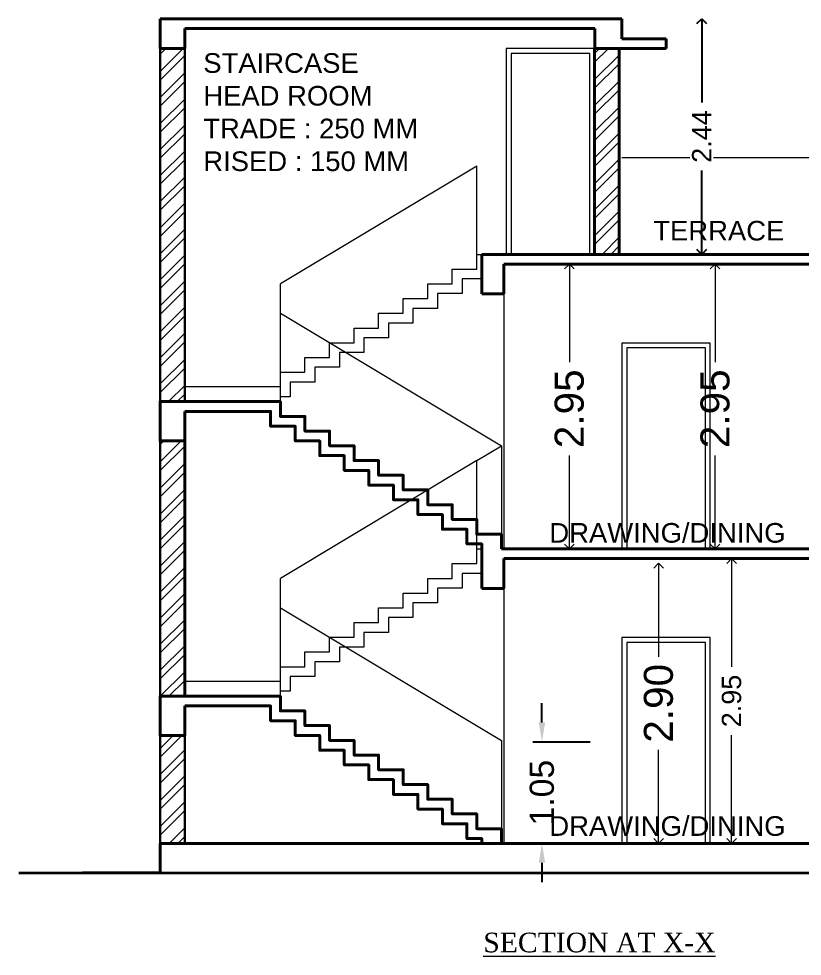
# Model space of a CAD drawing. Header units: metres. Extents: x -9654 to -9525, y 28695 to 28838.
# Drawn here: x -9624.72 to -9616.62, y 28808.06 to 28817.76 of the extents above; entities that cross this region are included whole.
import ezdxf

# ---------------------------------------------------------------- set-up
doc = ezdxf.new("R2010")
doc.units = ezdxf.units.M
doc.header["$PDMODE"] = 34
doc.header["$PDSIZE"] = -15
doc.linetypes.add('CONTINULUS', pattern=[0])
doc.linetypes.add('DASHED', pattern=[0])
for name, color, linetype, lineweight in [('BLK_1_FLR_0_REGULAR_ROOM_1', 1, 'DASHED', 9), ('BLK_1_FLR_0_REGULAR_ROOM_2', 1, 'DASHED', 9), ('BLK_1_FLR_1_REGULAR_ROOM_1', 1, 'DASHED', 9), ('BLK_1_FLR_1_REGULAR_ROOM_2', 1, 'DASHED', 9), ('ELE', 7, 'Continuous', 35), ('ELE-2', 252, 'Continuous', 18), ('elevation', 5, 'Continuous', 13), ('HATCH', 8, 'Continuous', 0), ('PLAN', 7, 'Continuous', 40), ('rm text', 7, 'Continuous', 18), ('SEC WALL', 255, 'Continuous', 30), ('sec-slab', 1, 'Continuous', 40), ('TEXT', 7, 'Continuous', 20)]:
    doc.layers.add(name, color=color, linetype=linetype, lineweight=lineweight)
doc.layers.add('BLK_1_MUMTY_HT', color=7, linetype='Continuous', plot=False)
doc.layers.add('BLK_1_PARAPET_HT', color=3, linetype='Continuous')
doc.styles.add('Arial', font='arial.ttf', dxfattribs={"height": 0.2})
doc.styles.add('PreDCRFont', font='arial.ttf', dxfattribs={"height": 0.25})
doc.styles.get("Standard").update_dxf_attribs({"font": 'arial.ttf', "height": 0.25})
doc.styles.add('STYLE1', font='arial.ttf', dxfattribs={"height": 0.3})
doc.styles.add('style2', font='arial.ttf', dxfattribs={"height": 0.3})
doc.dimstyles.new('Copy of Standard2', dxfattribs={"dimtxt": 0.25, "dimasz": 0.2, "dimexe": 0.5, "dimexo": 0.3, "dimgap": 0.09, "dimtad": 0, "dimtoh": 1, "dimzin": 0, "dimdsep": 46, "dimtxsty": 'PreDCRFont', "dimcen": 0.025, "dimdle": 0.1, "dimadec": 0, "dimazin": 0, "dimtfac": 1, "dimtofl": 0, "dimtmove": 2, "dimatfit": 3, "dimfxl": 0.18, "dimtolj": 1, "dimtzin": 0, "dimarcsym": 0})
doc.dimstyles.new('INT DIM', dxfattribs={"dimtxt": 0.3, "dimasz": 0.1, "dimexe": 0.18, "dimexo": 0.0625, "dimgap": 0.09, "dimtad": 0, "dimzin": 0, "dimdsep": 46, "dimtxsty": 'style2', "dimblk": 'OPEN90', "dimcen": 0.09, "dimse1": 1, "dimse2": 1, "dimclrd": 250, "dimclrt": 256, "dimadec": 0, "dimazin": 0, "dimtfac": 1, "dimtofl": 0, "dimtmove": 0, "dimatfit": 3, "dimfxl": 0.18, "dimtolj": 1, "dimtzin": 0, "dimlwd": -1, "dimarcsym": 0})

# ---------------------------------------------------------------- blocks, each defined once
blk = doc.blocks.new('*D126')
at = {"layer": 'BLK_1_PARAPET_HT', "color": 0, "linetype": 'Continuous', "lineweight": -2, "transparency": 16777216}
for p, q in [((-9619.3104, 28810.4807), (-9619.3104, 28810.6807)), ((-9619.4053, 28810.2807), (-9618.8104, 28810.2807)), ((-9619.4053, 28809.2291), (-9618.8104, 28809.2291)), ((-9619.3104, 28809.0291), (-9619.3104, 28808.8291))]:
    blk.add_line(p, q, dxfattribs=at)
at = {"layer": 'BLK_1_PARAPET_HT', "color": 0, "linetype": 'Continuous', "transparency": 16777216}
for points in [[(-9619.3438, 28810.4807), (-9619.2771, 28810.4807), (-9619.3104, 28810.2807)], [(-9619.3438, 28809.0291), (-9619.2771, 28809.0291), (-9619.3104, 28809.2291)]]:
    blk.add_solid(points, dxfattribs=at)
at = {"layer": 'Defpoints', "color": 0, "linetype": 'Continuous', "transparency": 16777216}
for p in [(-9619.7053, 28810.2807), (-9619.3104, 28810.2807), (-9619.7053, 28809.2291)]:
    blk.add_point(p, dxfattribs=at)
at = {"layer": 'BLK_1_PARAPET_HT', "color": 0, "linetype": 'Continuous', "transparency": 16777216, "insert": (-9619.3104, 28809.7549), "char_height": 0.25, "attachment_point": 5, "rotation": 90, "style": 'PreDCRFont'}
blk.add_mtext('\\A1;1.05', dxfattribs=at)
blk = doc.blocks.new('_Open90')
at = {"layer": 'PLAN', "color": 0, "lineweight": -2}
for p, q in [((0, 0), (-1, 0)), ((-0.5, 0.5), (0, 0)), ((0, 0), (-0.5, -0.5))]:
    blk.add_line(p, q, dxfattribs=at)
blk = doc.blocks.new('*D127')
at = {"layer": 'BLK_1_FLR_0_REGULAR_ROOM_1', "color": 250, "ltscale": 0.05, "transparency": 16777216}
for p, q in [((-9618.1037, 28812.0291), (-9618.1037, 28811.1607)), ((-9618.1037, 28809.3291), (-9618.1037, 28810.1974))]:
    blk.add_line(p, q, dxfattribs=at)
at = {"layer": 'Defpoints', "color": 0, "linetype": 'CONTINULUS', "ltscale": 0.05, "transparency": 16777216}
for p in [(-9618.1037, 28812.1291), (-9616.7323, 28812.1291), (-9616.7323, 28809.2291)]:
    blk.add_point(p, dxfattribs=at)
at = {"layer": 'BLK_1_FLR_0_REGULAR_ROOM_1', "color": 250, "linetype": 'CONTINULUS', "ltscale": 0.05, "transparency": 16777216, "xscale": 0.1, "yscale": 0.1, "zscale": 0.1}
for p, rotation in [((-9618.1037, 28812.1291), 90), ((-9618.1037, 28809.2291), 270)]:
    blk.add_blockref('_Open90', p, dxfattribs=dict(at, rotation=rotation))
at = {"layer": 'BLK_1_FLR_0_REGULAR_ROOM_1', "linetype": 'CONTINULUS', "ltscale": 0.05, "transparency": 16777216, "insert": (-9618.1037, 28810.6791), "char_height": 0.3, "attachment_point": 5, "rotation": 90, "style": 'style2'}
blk.add_mtext('\\A1;2.90', dxfattribs=at)
blk = doc.blocks.new('*D128')
at = {"layer": 'BLK_1_FLR_1_REGULAR_ROOM_1', "color": 250, "ltscale": 0.05, "transparency": 16777216}
for p, q in [((-9619.0266, 28815.125), (-9619.0266, 28814.2104)), ((-9619.0266, 28812.377), (-9619.0266, 28813.2437))]:
    blk.add_line(p, q, dxfattribs=at)
at = {"layer": 'Defpoints', "color": 0, "linetype": 'CONTINULUS', "ltscale": 0.05, "transparency": 16777216}
for p in [(-9619.0266, 28815.225), (-9618.2586, 28815.225), (-9618.2586, 28812.277)]:
    blk.add_point(p, dxfattribs=at)
at = {"layer": 'BLK_1_FLR_1_REGULAR_ROOM_1', "color": 250, "linetype": 'CONTINULUS', "ltscale": 0.05, "transparency": 16777216, "xscale": 0.1, "yscale": 0.1, "zscale": 0.1}
for p, rotation in [((-9619.0266, 28815.225), 90), ((-9619.0266, 28812.277), 270)]:
    blk.add_blockref('_Open90', p, dxfattribs=dict(at, rotation=rotation))
at = {"layer": 'BLK_1_FLR_1_REGULAR_ROOM_1', "linetype": 'CONTINULUS', "ltscale": 0.05, "transparency": 16777216, "insert": (-9619.0266, 28813.727), "char_height": 0.3, "attachment_point": 5, "rotation": 90, "style": 'style2'}
blk.add_mtext('\\A1;2.95', dxfattribs=at)
blk = doc.blocks.new('*D129')
at = {"layer": 'BLK_1_FLR_0_REGULAR_ROOM_2', "color": 250, "ltscale": 0.05, "transparency": 16777216}
for p, q in [((-9617.3483, 28812.077), (-9617.3483, 28811.0553)), ((-9617.3483, 28809.3291), (-9617.3483, 28810.3508))]:
    blk.add_line(p, q, dxfattribs=at)
at = {"layer": 'Defpoints', "color": 0, "linetype": 'CONTINULUS', "ltscale": 0.05, "transparency": 16777216}
for p in [(-9617.0354, 28812.177), (-9617.3483, 28809.2291), (-9616.7323, 28809.2291)]:
    blk.add_point(p, dxfattribs=at)
at = {"layer": 'BLK_1_FLR_0_REGULAR_ROOM_2', "color": 250, "linetype": 'CONTINULUS', "ltscale": 0.05, "transparency": 16777216, "xscale": 0.1, "yscale": 0.1, "zscale": 0.1}
for p, rotation in [((-9617.3483, 28812.177), 90), ((-9617.3483, 28809.2291), 270)]:
    blk.add_blockref('_Open90', p, dxfattribs=dict(at, rotation=rotation))
at = {"layer": 'BLK_1_FLR_0_REGULAR_ROOM_2', "linetype": 'CONTINULUS', "ltscale": 0.05, "transparency": 16777216, "insert": (-9617.3483, 28810.7031), "char_height": 0.2, "attachment_point": 5, "rotation": 90, "style": 'Arial', "bg_fill": 3, "box_fill_scale": 1.1, "bg_fill_color": 9, "bg_fill_true_color": 13158600, "bg_fill_transparency": 0}
blk.add_mtext('\\A1;2.95', dxfattribs=at)
blk = doc.blocks.new('*D130')
at = {"layer": 'BLK_1_FLR_1_REGULAR_ROOM_2', "color": 250, "ltscale": 0.05, "transparency": 16777216}
for p, q in [((-9617.5183, 28815.125), (-9617.5183, 28814.2104)), ((-9617.5183, 28812.377), (-9617.5183, 28813.2437))]:
    blk.add_line(p, q, dxfattribs=at)
at = {"layer": 'Defpoints', "color": 0, "linetype": 'CONTINULUS', "ltscale": 0.05, "transparency": 16777216}
for p in [(-9617.5183, 28815.225), (-9616.7503, 28815.225), (-9616.7503, 28812.277)]:
    blk.add_point(p, dxfattribs=at)
at = {"layer": 'BLK_1_FLR_1_REGULAR_ROOM_2', "color": 250, "linetype": 'CONTINULUS', "ltscale": 0.05, "transparency": 16777216, "xscale": 0.1, "yscale": 0.1, "zscale": 0.1}
for p, rotation in [((-9617.5183, 28815.225), 90), ((-9617.5183, 28812.277), 270)]:
    blk.add_blockref('_Open90', p, dxfattribs=dict(at, rotation=rotation))
at = {"layer": 'BLK_1_FLR_1_REGULAR_ROOM_2', "linetype": 'CONTINULUS', "ltscale": 0.05, "transparency": 16777216, "insert": (-9617.5183, 28813.727), "char_height": 0.3, "attachment_point": 5, "rotation": 90, "style": 'style2'}
blk.add_mtext('\\A1;2.95', dxfattribs=at)
blk = doc.blocks.new('*D132')
at = {"layer": 'BLK_1_MUMTY_HT', "color": 250, "ltscale": 0.05, "transparency": 16777216}
for p, q in [((-9617.6578, 28817.6634), (-9617.6578, 28816.8953)), ((-9617.6578, 28815.425), (-9617.6578, 28816.1932))]:
    blk.add_line(p, q, dxfattribs=at)
at = {"layer": 'Defpoints', "color": 0, "linetype": 'CONTINULUS', "ltscale": 0.05, "transparency": 16777216}
for p in [(-9618.4855, 28817.7634), (-9617.6578, 28817.7634), (-9618.5113, 28815.325)]:
    blk.add_point(p, dxfattribs=at)
at = {"layer": 'BLK_1_MUMTY_HT', "color": 250, "linetype": 'CONTINULUS', "ltscale": 0.05, "transparency": 16777216, "xscale": 0.1, "yscale": 0.1, "zscale": 0.1}
for p, rotation in [((-9617.6578, 28817.7634), 90), ((-9617.6578, 28815.325), 270)]:
    blk.add_blockref('_Open90', p, dxfattribs=dict(at, rotation=rotation))
at = {"layer": 'BLK_1_MUMTY_HT', "linetype": 'CONTINULUS', "ltscale": 0.05, "transparency": 16777216, "insert": (-9617.6578, 28816.5442), "char_height": 0.2, "attachment_point": 5, "rotation": 90, "style": 'Arial', "bg_fill": 3, "box_fill_scale": 1.1, "bg_fill_color": 9, "bg_fill_true_color": 13158600, "bg_fill_transparency": 0}
blk.add_mtext('\\A1;2.44', dxfattribs=at)

msp = doc.modelspace()

# ---------------------------------------------------------------- hatches: boundary and pattern name
at = {"layer": 'HATCH', "ltscale": 0.05}
h = msp.add_hatch(dxfattribs=at)
h.set_pattern_fill('ANSI32', color=256, scale=0.508)
h.set_pattern_definition([(45, (-13306.1834, 25755.81913), (-0.134703842, 0.134703842), []), (45, (-13306.0936, 25755.81913), (-0.134703842, 0.134703842), [])])
h.paths.add_polyline_path([(-9618.76529, 28817.45504), (-9618.76487, 28817.45504), (-9618.51129, 28817.45504), (-9618.51129, 28815.32504), (-9618.76529, 28815.32504)])
h.paths.add_polyline_path([(-9623.2613, 28817.45504), (-9623.00731, 28817.45504), (-9623.00731, 28813.80106), (-9623.2613, 28813.80106)])
h.paths.add_polyline_path([(-9623.2613, 28813.39466), (-9623.0073, 28813.39466), (-9623.0073, 28810.75306), (-9623.2613, 28810.75306)])
h.paths.add_polyline_path([(-9623.2613, 28810.34666), (-9623.00731, 28810.34666), (-9623.00731, 28809.22906), (-9623.2613, 28809.22906)])

# ---------------------------------------------------------------- linework, layer by layer
at = {"layer": 'ELE', "linetype": 'Continuous'}
msp.add_line((-9624.72427, 28808.92426), (-9612.81405, 28808.92426), dxfattribs=at)
at = {"layer": 'ELE-2', "ltscale": 0.05}
for points in [[(-9618.76529, 28815.32504), (-9618.76529, 28817.45504), (-9619.67927, 28817.45504), (-9619.67927, 28815.32504)], [(-9618.81529, 28815.32504), (-9618.81529, 28817.40504), (-9619.62811, 28817.40504), (-9619.62811, 28815.32504)], [(-9617.56881, 28812.27705), (-9617.56881, 28814.40704), (-9618.48278, 28814.40704), (-9618.48278, 28812.27705)], [(-9617.61881, 28812.27705), (-9617.61881, 28814.35704), (-9618.43163, 28814.35704), (-9618.43163, 28812.27705)], [(-9617.56881, 28809.22906), (-9617.56881, 28811.35905), (-9618.48278, 28811.35905), (-9618.48278, 28809.22906)], [(-9617.61881, 28809.22906), (-9617.61881, 28811.30905), (-9618.43163, 28811.30905), (-9618.43163, 28809.22906)]]:
    msp.add_lwpolyline(points, dxfattribs=at)
at = {"layer": 'elevation', "ltscale": 0.05}
for p, q in [((-9616.50201, 28816.32504), (-9618.48547, 28816.32504)), ((-9619.7053, 28814.91504), (-9619.7053, 28812.27705)), ((-9619.7053, 28811.86705), (-9619.7053, 28809.22906))]:
    msp.add_line(p, q, dxfattribs=at)
for points in [[(-9619.98449, 28815.32504), (-9619.98449, 28816.23944), (-9622.01649, 28815.02024)], [(-9622.01649, 28813.95344), (-9622.01649, 28814.10584), (-9621.76249, 28814.10584), (-9621.76249, 28814.25824), (-9621.50849, 28814.25824), (-9621.50849, 28814.41064), (-9621.25449, 28814.41064), (-9621.25449, 28814.56304), (-9621.00049, 28814.56304), (-9621.00049, 28814.71544), (-9620.74649, 28814.71544), (-9620.74649, 28814.86784), (-9620.49249, 28814.86784), (-9620.49249, 28815.02024), (-9620.23849, 28815.02024), (-9620.23849, 28815.17264), (-9619.98449, 28815.17264), (-9619.98449, 28815.32504), (-9619.9339, 28815.32504)], [(-9619.9339, 28815.07104), (-9620.13689, 28815.07104), (-9620.13689, 28814.91864), (-9620.39089, 28814.91864), (-9620.39089, 28814.76624), (-9620.64489, 28814.76624), (-9620.64489, 28814.61384), (-9620.89889, 28814.61384), (-9620.89889, 28814.46144), (-9621.15289, 28814.46144), (-9621.15289, 28814.30904), (-9621.40689, 28814.30904), (-9621.40689, 28814.15664), (-9621.66089, 28814.15664), (-9621.66089, 28814.00424), (-9621.91489, 28814.00424), (-9621.91489, 28813.85184), (-9622.01649, 28813.85184)], [(-9622.01649, 28814.10584), (-9622.01649, 28815.02024)], [(-9622.01649, 28813.80106), (-9622.01649, 28814.71546), (-9619.73049, 28813.34386), (-9619.73049, 28812.42946)], [(-9622.01649, 28813.80106), (-9622.01649, 28813.95346), (-9623.0073, 28813.95344)], [(-9619.98449, 28813.19145), (-9619.73049, 28813.34386)], [(-9619.98449, 28812.27705), (-9619.98449, 28813.19145), (-9622.01649, 28811.97225)], [(-9621.50849, 28811.36265), (-9621.25449, 28811.36265), (-9621.25449, 28811.51505), (-9621.00049, 28811.51505), (-9621.00049, 28811.66745), (-9620.74649, 28811.66745), (-9620.74649, 28811.81985), (-9620.49249, 28811.81985), (-9620.49249, 28811.97225), (-9620.23849, 28811.97225), (-9620.23849, 28812.12465), (-9619.98449, 28812.12465), (-9619.98449, 28812.27705), (-9619.9339, 28812.27705)], [(-9619.9339, 28812.02305), (-9620.13689, 28812.02305), (-9620.13689, 28811.87065), (-9620.39089, 28811.87065), (-9620.39089, 28811.71825), (-9620.64489, 28811.71825), (-9620.64489, 28811.56585), (-9620.89889, 28811.56585), (-9620.89889, 28811.41345), (-9621.15289, 28811.41345), (-9621.15289, 28811.26105), (-9621.40689, 28811.26105)], [(-9622.01649, 28811.05785), (-9622.01649, 28811.97225)], [(-9622.01649, 28810.75306), (-9622.01649, 28811.66746), (-9619.73049, 28810.29586), (-9619.73049, 28809.38146)], [(-9622.01649, 28810.90545), (-9622.01649, 28811.05785), (-9621.76249, 28811.05785), (-9621.76249, 28811.21025), (-9621.50849, 28811.21025), (-9621.50849, 28811.36266)], [(-9621.40689, 28811.26105), (-9621.40689, 28811.10865), (-9621.66089, 28811.10865), (-9621.66089, 28810.95625), (-9621.91489, 28810.95625), (-9621.91489, 28810.80385), (-9622.01649, 28810.80385)], [(-9622.01649, 28810.75306), (-9622.01649, 28810.90546), (-9623.0073, 28810.90545)]]:
    msp.add_lwpolyline(points, dxfattribs=at)
at = {"layer": 'PLAN', "linetype": 'Continuous'}
for p, q in [((-9618.76529, 28815.32504), (-9618.76529, 28817.45504)), ((-9618.51129, 28815.32504), (-9618.51129, 28817.45504)), ((-9623.0073, 28813.39466), (-9623.0073, 28810.75306))]:
    msp.add_line(p, q, dxfattribs=at)
at = {"layer": 'SEC WALL', "ltscale": 0.05}
for p, q in [((-9623.2613, 28817.45504), (-9623.2613, 28809.22906)), ((-9623.00731, 28817.45504), (-9623.00731, 28813.80106)), ((-9623.00731, 28811.51346), (-9623.00731, 28810.75306)), ((-9623.00731, 28810.65146), (-9623.00731, 28809.22906))]:
    msp.add_line(p, q, dxfattribs=at)
at = {"layer": 'sec-slab', "ltscale": 0.05}
for p, q in [((-9618.48547, 28817.76344), (-9623.2613, 28817.76344)), ((-9623.2613, 28817.76344), (-9623.2613, 28817.45504)), ((-9618.48547, 28817.76344), (-9618.48547, 28817.55504)), ((-9618.76487, 28817.66344), (-9623.00731, 28817.66344)), ((-9623.00731, 28817.45504), (-9623.00731, 28817.66344)), ((-9618.76487, 28817.45504), (-9618.76487, 28817.66344)), ((-9618.48547, 28817.55504), (-9618.02547, 28817.55504)), ((-9618.02547, 28817.45504), (-9618.02547, 28817.55504)), ((-9623.00731, 28817.45504), (-9623.2613, 28817.45504)), ((-9618.76487, 28817.45504), (-9618.02547, 28817.45504)), ((-9616.24926, 28815.32504), (-9619.9339, 28815.32504)), ((-9619.9339, 28815.32504), (-9619.9339, 28814.91504)), ((-9616.50201, 28815.22504), (-9619.7053, 28815.22504)), ((-9619.7053, 28815.22504), (-9619.7053, 28814.91504)), ((-9619.9339, 28814.91504), (-9619.7053, 28814.91504)), ((-9619.9339, 28812.27705), (-9619.9339, 28811.86705)), ((-9619.7053, 28812.17705), (-9619.7053, 28811.86705)), ((-9619.7053, 28812.17705), (-9619.7053, 28811.86705)), ((-9619.9339, 28811.86705), (-9619.7053, 28811.86705)), ((-9619.9339, 28811.86705), (-9619.7053, 28811.86705)), ((-9616.24801, 28809.22906), (-9623.2613, 28809.22906)), ((-9623.2613, 28809.22906), (-9623.2613, 28808.92426)), ((-9619.9339, 28809.27986), (-9619.9339, 28809.22906)), ((-9623.2613, 28808.92426), (-9624.06534, 28808.92426))]:
    msp.add_line(p, q, dxfattribs=at)
at = {"layer": 'sec-slab', "linetype": 'Continuous'}
for points in [[(-9619.73049, 28812.27706), (-9619.73049, 28812.42946), (-9619.98449, 28812.42946), (-9619.98449, 28812.58186), (-9620.23849, 28812.58186), (-9620.23849, 28812.73426), (-9620.49249, 28812.73426), (-9620.49249, 28812.88666), (-9620.74649, 28812.88666), (-9620.74649, 28813.03906), (-9621.00049, 28813.03906), (-9621.00049, 28813.19146), (-9621.25449, 28813.19146), (-9621.25449, 28813.34386), (-9621.50849, 28813.34386), (-9621.50849, 28813.49626), (-9621.76249, 28813.49626), (-9621.76249, 28813.64866), (-9622.01649, 28813.64866), (-9622.01649, 28813.80106), (-9623.26109, 28813.80106), (-9623.26109, 28813.39466), (-9623.0073, 28813.39466), (-9623.0073, 28813.69946)], [(-9619.73049, 28809.22906), (-9619.73049, 28809.38146), (-9619.98449, 28809.38146), (-9619.98449, 28809.53386), (-9620.23849, 28809.53386), (-9620.23849, 28809.68626), (-9620.49249, 28809.68626), (-9620.49249, 28809.83866), (-9620.74649, 28809.83866), (-9620.74649, 28809.99106), (-9621.00049, 28809.99106), (-9621.00049, 28810.14346), (-9621.25449, 28810.14346), (-9621.25449, 28810.29586), (-9621.50849, 28810.29586), (-9621.50849, 28810.44826), (-9621.76249, 28810.44826), (-9621.76249, 28810.60066), (-9622.01649, 28810.60066), (-9622.01649, 28810.75306), (-9623.26109, 28810.75306), (-9623.26109, 28810.34666), (-9623.0073, 28810.34666), (-9623.0073, 28810.65146)]]:
    msp.add_lwpolyline(points, dxfattribs=at)
at = {"layer": 'sec-slab', "ltscale": 0.05}
for points in [[(-9619.9339, 28812.32786), (-9619.9339, 28812.32786), (-9620.08609, 28812.32786), (-9620.08609, 28812.48026), (-9620.34009, 28812.48026), (-9620.34009, 28812.63266), (-9620.59409, 28812.63266), (-9620.59409, 28812.78506), (-9620.84809, 28812.78506), (-9620.84809, 28812.93746), (-9621.10209, 28812.93746), (-9621.10209, 28813.08986), (-9621.35609, 28813.08986), (-9621.35609, 28813.24226), (-9621.61009, 28813.24226), (-9621.61009, 28813.39466), (-9621.86409, 28813.39466), (-9621.86409, 28813.54706), (-9622.11809, 28813.54706), (-9622.11809, 28813.69946), (-9623.00709, 28813.69946)], [(-9619.9339, 28811.86705), (-9619.9339, 28812.32786), (-9619.9339, 28812.32786)], [(-9619.73049, 28812.27705), (-9616.24801, 28812.27705)], [(-9616.50201, 28812.17705), (-9619.7053, 28812.17705)], [(-9619.9339, 28809.27986), (-9619.9339, 28809.27986), (-9620.08609, 28809.27986), (-9620.08609, 28809.43226), (-9620.34009, 28809.43226), (-9620.34009, 28809.58466), (-9620.59409, 28809.58466), (-9620.59409, 28809.73706), (-9620.84809, 28809.73706), (-9620.84809, 28809.88946), (-9621.10209, 28809.88946), (-9621.10209, 28810.04186), (-9621.35609, 28810.04186), (-9621.35609, 28810.19426), (-9621.61009, 28810.19426), (-9621.61009, 28810.34666), (-9621.86409, 28810.34666), (-9621.86409, 28810.49906), (-9622.11809, 28810.49906), (-9622.11809, 28810.65146), (-9623.00709, 28810.65146)]]:
    msp.add_lwpolyline(points, dxfattribs=at)

# ---------------------------------------------------------------- texts
at = {"layer": 'rm text', "ltscale": 0.9, "attachment_point": 7, "style": 'STYLE1'}
for s, insert, char_height, width in [('STAIRCASE\\PHEAD ROOM\\PTRADE : 250 MM\\PRISED : 150 MM', (-9622.81492, 28816.18457), 0.2031996, 2.5767879), ('TERRACE', (-9618.15885, 28815.46576), 0.2032, 1.5228838), ('DRAWING/DINING', (-9619.23391, 28812.33851), 0.2031996, 1.5228838), ('DRAWING/DINING', (-9619.23391, 28809.30473), 0.2031996, 1.5228838)]:
    msp.add_mtext(s, dxfattribs=dict(at, insert=insert, char_height=char_height, width=width))
at = {"layer": 'TEXT', "insert": (-9617.51373, 28807.70968), "char_height": 0.254, "width": 2.5593657, "attachment_point": 9}
msp.add_mtext('{\\fTimes New Roman|b0|i0|c0|p18;\\H0.8x;\\LSECTION AT X-X\\P\\H1.25x; }', dxfattribs=at)

# ---------------------------------------------------------------- dimensions: what is measured, and where the dimension line sits
at = {"layer": 'BLK_1_FLR_0_REGULAR_ROOM_1', "color": 1, "linetype": 'CONTINULUS', "ltscale": 0.05}
dim = msp.add_linear_dim(base=(-9618.10366, 28812.12906), p1=(-9616.73229, 28809.22906), p2=(-9616.73229, 28812.12906), angle=90, dimstyle='INT DIM', override={"dimtxt": 0.25}, dxfattribs=at)
dim.commit()
dim.dimension.update_dxf_attribs({"geometry": '*D127', "text_midpoint": (-9618.10366, 28810.67906), "dimtype": 160})
at = {"layer": 'BLK_1_FLR_1_REGULAR_ROOM_1', "color": 1, "linetype": 'CONTINULUS', "ltscale": 0.05}
dim = msp.add_linear_dim(base=(-9619.02656, 28815.22504), p1=(-9618.2586, 28812.27705), p2=(-9618.2586, 28815.22504), angle=90, dimstyle='INT DIM', override={"dimtxt": 0.25}, dxfattribs=at)
dim.commit()
dim.dimension.update_dxf_attribs({"geometry": '*D128', "text_midpoint": (-9619.02656, 28813.72705), "dimtype": 160})
at = {"layer": 'BLK_1_FLR_1_REGULAR_ROOM_2', "color": 1, "linetype": 'CONTINULUS', "ltscale": 0.05}
dim = msp.add_linear_dim(base=(-9617.51829, 28815.22504), p1=(-9616.75033, 28812.27705), p2=(-9616.75033, 28815.22504), angle=90, dimstyle='INT DIM', override={"dimtxt": 0.25}, dxfattribs=at)
dim.commit()
dim.dimension.update_dxf_attribs({"geometry": '*D130', "text_midpoint": (-9617.51829, 28813.72705), "dimtype": 160})
at = {"layer": 'BLK_1_PARAPET_HT', "color": 1, "linetype": 'Continuous'}
dim = msp.add_linear_dim(base=(-9619.31042, 28810.28075), p1=(-9619.7053, 28809.22906), p2=(-9619.7053, 28810.28075), angle=90, dimstyle='Copy of Standard2', override={"dimpost": '\\X', "dimfxl": 0.15, "dimfxlon": 1}, dxfattribs=at)
dim.commit()
dim.dimension.update_dxf_attribs({"geometry": '*D126', "text_midpoint": (-9619.31042, 28809.7549)})

# ---------------------------------------------------------------- next in the draw order: dimensions: what is measured, and where the dimension line sits
at = {"layer": 'BLK_1_FLR_0_REGULAR_ROOM_2', "color": 1, "linetype": 'CONTINULUS', "ltscale": 0.05}
dim = msp.add_linear_dim(base=(-9617.34829, 28809.22906), p1=(-9617.03537, 28812.17705), p2=(-9616.73229, 28809.22906), angle=90, dimstyle='INT DIM', override={"dimtxt": 0.2, "dimtxsty": 'Arial', "dimfxl": 0.125, "dimtfill": 1, "dimtfillclr": 7, "dimarcsym": 1}, dxfattribs=at)
dim.commit()
dim.dimension.update_dxf_attribs({"geometry": '*D129', "text_midpoint": (-9617.34829, 28810.70305)})
at = {"layer": 'BLK_1_MUMTY_HT', "linetype": 'CONTINULUS', "ltscale": 0.05}
dim = msp.add_linear_dim(base=(-9617.65777, 28817.76344), p1=(-9618.51129, 28815.32504), p2=(-9618.48547, 28817.76344), angle=90, dimstyle='INT DIM', override={"dimtxt": 0.2, "dimtxsty": 'Arial', "dimfxl": 0.125, "dimtfill": 1, "dimtfillclr": 7, "dimarcsym": 1}, dxfattribs=at)
dim.commit()
dim.dimension.update_dxf_attribs({"geometry": '*D132', "text_midpoint": (-9617.65777, 28816.54424), "dimtype": 160})

doc.saveas('drawing.dxf')
